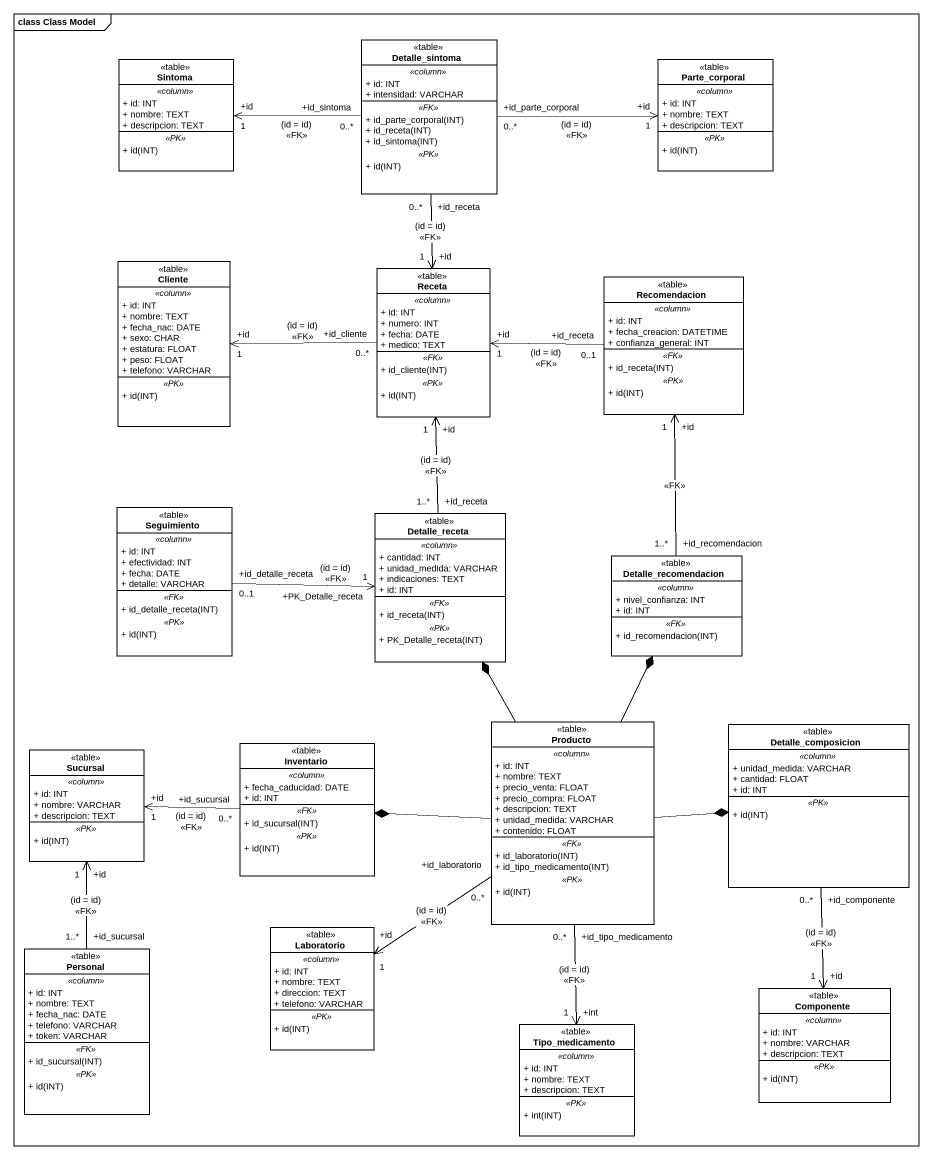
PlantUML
@startuml
mainframe class Class Model
hide circle
hide empty members
skinparam classAttributeIconSize 0
class Sintoma <<table>> {
  .. <<column>> ..
  + id: INT
  + nombre: TEXT
  + descripcion: TEXT
  .. <<PK>> ..
  + id(INT)
}
class Detalle_sintoma <<table>> {
  .. <<column>> ..
  + id: INT
  + intensidad: VARCHAR
  .. <<FK>> ..
  + id_parte_corporal(INT)
  + id_receta(INT)
  + id_sintoma(INT)
  .. <<PK>> ..
  + id(INT)
}
class Parte_corporal <<table>> {
  .. <<column>> ..
  + id: INT
  + nombre: TEXT
  + descripcion: TEXT
  .. <<PK>> ..
  + id(INT)
}
class Cliente <<table>> {
  .. <<column>> ..
  + id: INT
  + nombre: TEXT
  + fecha_nac: DATE
  + sexo: CHAR
  + estatura: FLOAT
  + peso: FLOAT
  + telefono: VARCHAR
  .. <<PK>> ..
  + id(INT)
}
class Receta <<table>> {
  .. <<column>> ..
  + id: INT
  + numero: INT
  + fecha: DATE
  + medico: TEXT
  .. <<FK>> ..
  + id_cliente(INT)
  .. <<PK>> ..
  + id(INT)
}
class Recomendacion <<table>> {
  .. <<column>> ..
  + id: INT
  + fecha_creacion: DATETIME
  + confianza_general: INT
  .. <<FK>> ..
  + id_receta(INT)
  .. <<PK>> ..
  + id(INT)
}
class Seguimiento <<table>> {
  .. <<column>> ..
  + id: INT
  + efectividad: INT
  + fecha: DATE
  + detalle: VARCHAR
  .. <<FK>> ..
  + id_detalle_receta(INT)
  .. <<PK>> ..
  + id(INT)
}
class Detalle_receta <<table>> {
  .. <<column>> ..
  + cantidad: INT
  + unidad_medida: VARCHAR
  + indicaciones: TEXT
  + id: INT
  .. <<FK>> ..
  + id_receta(INT)
  .. <<PK>> ..
  + PK_Detalle_receta(INT)
}
class Detalle_recomendacion <<table>> {
  .. <<column>> ..
  + nivel_confianza: INT
  + id: INT
  .. <<FK>> ..
  + id_recomendacion(INT)
}
class Producto <<table>> {
  .. <<column>> ..
  + id: INT
  + nombre: TEXT
  + precio_venta: FLOAT
  + precio_compra: FLOAT
  + descripcion: TEXT
  + unidad_medida: VARCHAR
  + contenido: FLOAT
  .. <<FK>> ..
  + id_laboratorio(INT)
  + id_tipo_medicamento(INT)
  .. <<PK>> ..
  + id(INT)
}
class Sucursal <<table>> {
  .. <<column>> ..
  + id: INT
  + nombre: VARCHAR
  + descripcion: TEXT
  .. <<PK>> ..
  + id(INT)
}
class Inventario <<table>> {
  .. <<column>> ..
  + fecha_caducidad: DATE
  + id: INT
  .. <<FK>> ..
  + id_sucursal(INT)
  .. <<PK>> ..
  + id(INT)
}
class Detalle_composicion <<table>> {
  .. <<column>> ..
  + unidad_medida: VARCHAR
  + cantidad: FLOAT
  + id: INT
  .. <<PK>> ..
  + id(INT)
}
class Personal <<table>> {
  .. <<column>> ..
  + id: INT
  + nombre: TEXT
  + fecha_nac: DATE
  + telefono: VARCHAR
  + token: VARCHAR
  .. <<FK>> ..
  + id_sucursal(INT)
  .. <<PK>> ..
  + id(INT)
}
class Laboratorio <<table>> {
  .. <<column>> ..
  + id: INT
  + nombre: TEXT
  + direccion: TEXT
  + telefono: VARCHAR
  .. <<PK>> ..
  + id(INT)
}
class Componente <<table>> {
  .. <<column>> ..
  + id: INT
  + nombre: VARCHAR
  + descripcion: TEXT
  .. <<PK>> ..
  + id(INT)
}
class Tipo_medicamento <<table>> {
  .. <<column>> ..
  + id: INT
  + nombre: TEXT
  + descripcion: TEXT
  .. <<PK>> ..
  + int(INT)
}
Detalle_sintoma "+id_sintoma\n0..*" -left-> "+id\n1" Sintoma : (id = id)\n<<FK>>
Detalle_sintoma "+id_parte_corporal\n0..*" -right-> "+id\n1" Parte_corporal : (id = id)\n<<FK>>
Detalle_sintoma "+id_receta\n0..*" --> "+id\n1" Receta : (id = id)\n<<FK>>
Receta "+id_cliente\n0..*" -left-> "+id\n1" Cliente : (id = id)\n<<FK>>
Recomendacion "+id_receta\n0..1" -left-> "+id\n1" Receta : (id = id)\n<<FK>>
Seguimiento "+id_detalle_receta\n0..1" -right-> "+PK_Detalle_receta\n1" Detalle_receta : (id = id)\n<<FK>>
Detalle_receta "+id_receta\n1..*" -up-> "+id\n1" Receta : (id = id)\n<<FK>>
Detalle_recomendacion "+id_recomendacion\n1..*" -up-> "+id\n1" Recomendacion : <<FK>>
Producto -up-* Detalle_receta
Producto -up-* Detalle_recomendacion
Producto -left-* Inventario
Producto -right-* Detalle_composicion
Producto "+id_laboratorio\n0..*" --> "+id\n1" Laboratorio : (id = id)\n<<FK>>
Producto "+id_tipo_medicamento\n0..*" --> "+int\n1" Tipo_medicamento : (id = id)\n<<FK>>
Inventario "+id_sucursal\n0..*" -left-> "+id\n1" Sucursal : (id = id)\n<<FK>>
Detalle_composicion "+id_componente\n0..*" --> "+id\n1" Componente : (id = id)\n<<FK>>
Personal "+id_sucursal\n1..*" -up-> "+id\n1" Sucursal : (id = id)\n<<FK>>
@enduml
